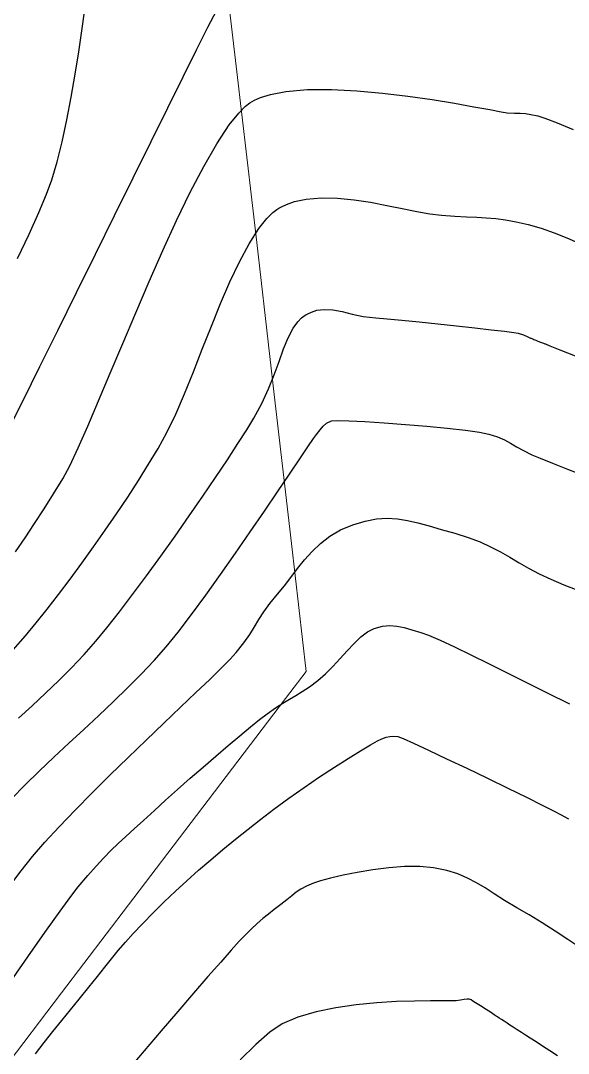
# Model space of a CAD drawing. Header units: millimetres. Extents: x 340454 to 342791, y 6993867 to 6995092.
# Drawn here: x 340669.5 to 340711.8, y 6994503.8 to 6994583.6 of the extents above; entities that cross this region are included whole.
import ezdxf

# ---------------------------------------------------------------- set-up
doc = ezdxf.new("R2010")
doc.units = ezdxf.units.MM
doc.header["$LTSCALE"] = 10
for name, color, linetype in [('T-HM-CURVA_INTERMEDIARIA', 45, 'Continuous'), ('T-HM-CURVA_MESTRA', 20, 'Continuous'), ('URB-Calçadas', 2, 'Continuous'), ('URB-Quadras', 3, 'Continuous')]:
    doc.layers.add(name, color=color, linetype=linetype)

msp = doc.modelspace()

# ---------------------------------------------------------------- linework, layer by layer
at = {"layer": 'T-HM-CURVA_INTERMEDIARIA', "color": 45, "linetype": 'Continuous', "lineweight": -3, "flags": 128}
for points, elevation in [([(340668.533, 6994551.842), (340669.728, 6994554.225), (340671.033, 6994556.844), (340672.42, 6994559.639), (340673.861, 6994562.553), (340675.329, 6994565.526), (340676.795, 6994568.499), (340678.231, 6994571.413), (340679.611, 6994574.209), (340680.905, 6994576.829), (340682.086, 6994579.213), (340683.126, 6994581.302), (340683.997, 6994583.038), (340684.672, 6994584.362)], 732), ([(340669.31, 6994565.2), (340670.192, 6994567.074), (340670.943, 6994568.74), (340671.54, 6994570.153), (340671.955, 6994571.265), (340672.365, 6994572.64), (340672.753, 6994574.202), (340673.116, 6994575.893), (340673.452, 6994577.655), (340673.757, 6994579.428), (340674.03, 6994581.155), (340674.268, 6994582.777), (340674.469, 6994584.235)], 733), ([(340669.138, 6994542.547), (340669.885, 6994543.634), (340670.625, 6994544.742), (340671.355, 6994545.87), (340672.076, 6994547.018), (340672.788, 6994548.185), (340673.331, 6994549.195), (340673.983, 6994550.571), (340674.73, 6994552.258), (340675.56, 6994554.2), (340676.46, 6994556.343), (340677.418, 6994558.63), (340678.421, 6994561.006), (340679.456, 6994563.417), (340680.511, 6994565.807), (340681.574, 6994568.12), (340682.631, 6994570.302), (340683.67, 6994572.297), (340684.679, 6994574.049), (340685.644, 6994575.505), (340686.377, 6994576.417), (340686.9, 6994576.937), (340687.234, 6994577.198), (340687.396, 6994577.301), (340687.601, 6994577.414), (340688.051, 6994577.614), (340688.822, 6994577.857), (340690.004, 6994578.084), (340691.684, 6994578.227), (340693.531, 6994578.238), (340695.48, 6994578.141), (340697.468, 6994577.961), (340699.43, 6994577.723), (340701.302, 6994577.451), (340703.022, 6994577.17), (340704.524, 6994576.904), (340705.746, 6994576.679), (340706.623, 6994576.518), (340707.091, 6994576.447), (340707.644, 6994576.415), (340708.086, 6994576.398), (340708.488, 6994576.372), (340708.921, 6994576.312), (340709.454, 6994576.196), (340709.995, 6994576.013), (340710.938, 6994575.65), (340712.176, 6994575.154)], 731), ([(340669.37, 6994529.697), (340670.421, 6994530.662), (340671.463, 6994531.632), (340672.486, 6994532.61), (340673.481, 6994533.601), (340674.436, 6994534.609), (340675.343, 6994535.638), (340676.207, 6994536.692), (340677.161, 6994537.909), (340678.184, 6994539.257), (340679.255, 6994540.704), (340680.353, 6994542.218), (340681.455, 6994543.766), (340682.542, 6994545.316), (340683.592, 6994546.837), (340684.584, 6994548.295), (340685.497, 6994549.659), (340686.309, 6994550.897), (340686.999, 6994551.975), (340687.547, 6994552.863), (340688.162, 6994553.994), (340688.671, 6994555.116), (340689.102, 6994556.207), (340689.48, 6994557.244), (340689.834, 6994558.205), (340690.19, 6994559.067), (340690.576, 6994559.807), (340690.925, 6994560.297), (340691.218, 6994560.597), (340691.433, 6994560.762), (340691.546, 6994560.834), (340691.694, 6994560.916), (340691.983, 6994561.052), (340692.405, 6994561.189), (340692.956, 6994561.265), (340693.645, 6994561.226), (340694.36, 6994561.088), (340695.128, 6994560.903), (340695.979, 6994560.723), (340696.939, 6994560.6), (340697.816, 6994560.527), (340698.961, 6994560.42), (340700.292, 6994560.288), (340701.727, 6994560.14), (340703.184, 6994559.986), (340704.582, 6994559.834), (340705.838, 6994559.694), (340706.872, 6994559.574), (340707.6, 6994559.483), (340707.942, 6994559.43), (340708.349, 6994559.292), (340708.682, 6994559.142), (340708.821, 6994559.071), (340708.873, 6994559.05), (340708.929, 6994559.028), (340708.99, 6994559.004), (340709.057, 6994558.977), (340709.131, 6994558.948), (340709.213, 6994558.916), (340709.304, 6994558.88), (340709.354, 6994558.86), (340709.407, 6994558.839), (340709.463, 6994558.817), (340709.523, 6994558.793), (340709.587, 6994558.768), (340709.655, 6994558.741), (340709.729, 6994558.712), (340709.808, 6994558.68), (340709.894, 6994558.647), (340709.987, 6994558.61), (340710.036, 6994558.59), (340710.087, 6994558.57), (340710.376, 6994558.456), (340711.16, 6994558.146), (340712.329, 6994557.684)], 729), ([(340668.836, 6994523.491), (340669.883, 6994524.554), (340670.978, 6994525.622), (340672.109, 6994526.695), (340673.26, 6994527.769), (340674.418, 6994528.844), (340675.571, 6994529.918), (340676.703, 6994530.989), (340677.802, 6994532.055), (340678.854, 6994533.115), (340679.845, 6994534.166), (340680.761, 6994535.207), (340681.693, 6994536.357), (340682.725, 6994537.704), (340683.826, 6994539.198), (340684.968, 6994540.791), (340686.123, 6994542.436), (340687.262, 6994544.082), (340688.356, 6994545.682), (340689.376, 6994547.188), (340690.294, 6994548.55), (340691.082, 6994549.72), (340691.71, 6994550.651), (340692.149, 6994551.292), (340692.372, 6994551.596), (340692.659, 6994551.951), (340692.891, 6994552.242), (340693.15, 6994552.475), (340693.518, 6994552.654), (340693.962, 6994552.688), (340694.862, 6994552.669), (340696.111, 6994552.607), (340697.603, 6994552.509), (340699.231, 6994552.384), (340700.887, 6994552.24), (340702.465, 6994552.086), (340703.858, 6994551.929), (340704.959, 6994551.778), (340705.662, 6994551.641), (340706.345, 6994551.422), (340706.884, 6994551.185), (340707.349, 6994550.93), (340707.809, 6994550.655), (340708.334, 6994550.36), (340708.994, 6994550.042), (340709.628, 6994549.777), (340710.574, 6994549.399), (340711.752, 6994548.937), (340713.081, 6994548.419)], 728), ([(340668.548, 6994516.545), (340669.581, 6994517.926), (340670.465, 6994519.039), (340671.411, 6994520.132), (340672.513, 6994521.329), (340673.739, 6994522.607), (340675.055, 6994523.938), (340676.431, 6994525.3), (340677.834, 6994526.667), (340679.232, 6994528.013), (340680.593, 6994529.315), (340681.884, 6994530.546), (340683.074, 6994531.682), (340684.131, 6994532.698), (340685.022, 6994533.569), (340685.715, 6994534.27), (340686.178, 6994534.776), (340686.766, 6994535.518), (340687.218, 6994536.166), (340687.588, 6994536.756), (340687.933, 6994537.327), (340688.308, 6994537.913), (340688.768, 6994538.553), (340689.369, 6994539.281), (340689.892, 6994539.912), (340690.401, 6994540.575), (340690.915, 6994541.252), (340691.453, 6994541.926), (340692.034, 6994542.579), (340692.678, 6994543.194), (340693.403, 6994543.754), (340694.229, 6994544.242), (340695.175, 6994544.64), (340696.135, 6994544.922), (340697.009, 6994545.083), (340697.825, 6994545.135), (340698.611, 6994545.094), (340699.394, 6994544.973), (340700.201, 6994544.788), (340701.061, 6994544.552), (340702, 6994544.279), (340703.047, 6994543.984), (340704.083, 6994543.665), (340704.994, 6994543.315), (340705.81, 6994542.939), (340706.562, 6994542.543), (340707.281, 6994542.131), (340707.998, 6994541.709), (340708.743, 6994541.281), (340709.548, 6994540.854), (340710.443, 6994540.433), (340711.446, 6994540.01), (340712.337, 6994539.663)], 727), ([(340669.004, 6994509.68), (340670.343, 6994511.622), (340671.549, 6994513.353), (340672.584, 6994514.814), (340673.41, 6994515.946), (340673.987, 6994516.69), (340674.719, 6994517.555), (340675.366, 6994518.285), (340675.955, 6994518.917), (340676.516, 6994519.485), (340677.075, 6994520.023), (340677.662, 6994520.567), (340678.304, 6994521.151), (340679.029, 6994521.811), (340679.866, 6994522.581), (340680.723, 6994523.366), (340681.651, 6994524.201), (340682.625, 6994525.064), (340683.618, 6994525.933), (340684.606, 6994526.785), (340685.562, 6994527.6), (340686.462, 6994528.355), (340687.278, 6994529.028), (340687.985, 6994529.597), (340688.558, 6994530.04), (340689.211, 6994530.507), (340689.773, 6994530.87), (340690.28, 6994531.17), (340690.767, 6994531.451), (340691.272, 6994531.755), (340691.828, 6994532.124), (340692.471, 6994532.601), (340693.07, 6994533.12), (340693.645, 6994533.7), (340694.201, 6994534.308), (340694.742, 6994534.912), (340695.271, 6994535.478), (340695.793, 6994535.975), (340696.312, 6994536.368), (340696.831, 6994536.626), (340697.474, 6994536.798), (340698.043, 6994536.852), (340698.581, 6994536.81), (340699.13, 6994536.694), (340699.733, 6994536.525), (340700.432, 6994536.326), (340701.019, 6994536.114), (340701.903, 6994535.731), (340703.017, 6994535.215), (340704.29, 6994534.603), (340705.654, 6994533.933), (340707.041, 6994533.243), (340708.38, 6994532.571), (340709.604, 6994531.955), (340710.643, 6994531.433), (340711.429, 6994531.043), (340711.892, 6994530.823)], 726), ([(340712.685, 6994511.997), (340711.772, 6994512.61), (340710.793, 6994513.255), (340709.783, 6994513.901), (340708.783, 6994514.517), (340707.83, 6994515.073), (340706.886, 6994515.628), (340706.086, 6994516.136), (340705.378, 6994516.596), (340704.709, 6994517.006), (340704.029, 6994517.367), (340703.286, 6994517.678), (340702.429, 6994517.937), (340701.406, 6994518.145), (340700.34, 6994518.246), (340699.171, 6994518.243), (340697.946, 6994518.155), (340696.714, 6994518.002), (340695.523, 6994517.804), (340694.422, 6994517.581), (340693.459, 6994517.354), (340692.682, 6994517.143), (340692.139, 6994516.968), (340691.6, 6994516.744), (340691.176, 6994516.517), (340690.816, 6994516.273), (340690.469, 6994515.999), (340690.084, 6994515.683), (340689.61, 6994515.313), (340689.11, 6994514.935), (340688.66, 6994514.585), (340688.232, 6994514.235), (340687.795, 6994513.855), (340687.322, 6994513.415), (340686.782, 6994512.885), (340686.404, 6994512.483), (340685.792, 6994511.801), (340684.98, 6994510.879), (340684, 6994509.755), (340682.886, 6994508.469), (340681.671, 6994507.059), (340680.389, 6994505.565), (340679.072, 6994504.024), (340677.754, 6994502.476)], 724), ([(340710.967, 6994503.634), (340710.371, 6994504.022), (340709.816, 6994504.382), (340709.312, 6994504.71), (340708.868, 6994504.998), (340708.496, 6994505.24), (340708.203, 6994505.43), (340707.855, 6994505.656), (340707.556, 6994505.85), (340707.3, 6994506.017), (340707.081, 6994506.159), (340706.841, 6994506.315), (340706.646, 6994506.442), (340706.473, 6994506.554), (340706.336, 6994506.643), (340706.228, 6994506.714), (340706.091, 6994506.802), (340705.867, 6994506.949), (340705.475, 6994507.206), (340705.031, 6994507.496), (340704.65, 6994507.743), (340704.448, 6994507.87), (340704.305, 6994507.958), (340704.154, 6994508.01), (340704.003, 6994508.008), (340703.769, 6994507.977), (340703.477, 6994507.93), (340703.151, 6994507.883), (340702.829, 6994507.878), (340702.147, 6994507.883), (340701.164, 6994507.886), (340699.941, 6994507.871), (340698.539, 6994507.825), (340697.017, 6994507.733), (340695.436, 6994507.582), (340693.857, 6994507.358), (340692.339, 6994507.045), (340690.944, 6994506.631), (340689.731, 6994506.1), (340688.781, 6994505.465), (340687.685, 6994504.525), (340686.473, 6994503.333)], 723)]:
    msp.add_lwpolyline(points, dxfattribs=dict(at, elevation=elevation))
at = {"layer": 'T-HM-CURVA_MESTRA', "color": 20, "linetype": 'Continuous', "lineweight": -3, "flags": 128}
for points, elevation in [([(340668.969, 6994534.976), (340669.926, 6994536.069), (340670.748, 6994537.064), (340671.601, 6994538.132), (340672.478, 6994539.263), (340673.37, 6994540.447), (340674.271, 6994541.672), (340675.172, 6994542.929), (340676.067, 6994544.206), (340676.947, 6994545.492), (340677.804, 6994546.778), (340678.632, 6994548.052), (340679.422, 6994549.305), (340680.167, 6994550.524), (340680.834, 6994551.747), (340681.506, 6994553.17), (340682.185, 6994554.749), (340682.87, 6994556.438), (340683.562, 6994558.191), (340684.263, 6994559.963), (340684.973, 6994561.708), (340685.693, 6994563.381), (340686.424, 6994564.936), (340687.167, 6994566.328), (340687.921, 6994567.511), (340688.535, 6994568.276), (340689, 6994568.729), (340689.314, 6994568.968), (340689.471, 6994569.068), (340689.66, 6994569.173), (340690.054, 6994569.359), (340690.68, 6994569.579), (340691.572, 6994569.772), (340692.758, 6994569.874), (340694.001, 6994569.848), (340695.272, 6994569.723), (340696.545, 6994569.528), (340697.794, 6994569.293), (340698.993, 6994569.045), (340700.113, 6994568.815), (340701.129, 6994568.632), (340702.015, 6994568.524), (340703.047, 6994568.457), (340703.941, 6994568.413), (340704.737, 6994568.377), (340705.477, 6994568.335), (340706.202, 6994568.273), (340706.953, 6994568.175), (340707.771, 6994568.026), (340708.698, 6994567.813), (340709.706, 6994567.52), (340710.713, 6994567.165), (340711.677, 6994566.778), (340712.56, 6994566.391)], 730), ([(340670.679, 6994503.807), (340671.362, 6994504.67), (340672.04, 6994505.518), (340672.715, 6994506.356), (340673.388, 6994507.186), (340674.061, 6994508.011), (340674.817, 6994508.946), (340675.462, 6994509.757), (340676.031, 6994510.476), (340676.557, 6994511.136), (340677.077, 6994511.769), (340677.625, 6994512.409), (340678.235, 6994513.088), (340678.943, 6994513.839), (340679.783, 6994514.694), (340680.622, 6994515.519), (340681.485, 6994516.341), (340682.372, 6994517.157), (340683.28, 6994517.969), (340684.208, 6994518.774), (340685.154, 6994519.572), (340686.116, 6994520.362), (340687.093, 6994521.143), (340688.083, 6994521.915), (340689.084, 6994522.677), (340690.235, 6994523.521), (340691.427, 6994524.358), (340692.616, 6994525.165), (340693.763, 6994525.921), (340694.825, 6994526.601), (340695.761, 6994527.184), (340696.53, 6994527.646), (340697.091, 6994527.966), (340697.401, 6994528.119), (340697.74, 6994528.236), (340698.023, 6994528.302), (340698.309, 6994528.317), (340698.658, 6994528.279), (340699.048, 6994528.132), (340699.866, 6994527.77), (340701.019, 6994527.236), (340702.415, 6994526.578), (340703.96, 6994525.84), (340705.564, 6994525.067), (340707.133, 6994524.305), (340708.574, 6994523.6), (340709.796, 6994522.996), (340710.706, 6994522.539), (340711.211, 6994522.276), (340711.806, 6994521.923)], 725)]:
    msp.add_lwpolyline(points, dxfattribs=dict(at, elevation=elevation))
at = {"layer": 'URB-Calçadas', "lineweight": 0}
msp.add_lwpolyline([(340705.589, 6994474.019, 0.200073), (340724.321, 6994581.895, 0.104086), (340723.462, 6994583.767), (340687.212, 6994632.672, 0.2535), (340684.622, 6994633.881, -1.535028), (340689.761, 6994647.707), (340731.354, 6994591.592, 0.366355), (340741.444, 6994589.735), (340781.614, 6994619.51, 0.463747), (340782.772, 6994629.704)], format="xyb", dxfattribs=at)
at = {"layer": 'URB-Quadras', "color": 252, "lineweight": 0}
for points in [[(340650.755, 6994687.153), (340636.848, 6994468.33), (340691.911, 6994452.675), (340696.507, 6994468.433), (340655.759, 6994486.201), (340663.462, 6994496.361), (340663.462, 6994496.361), (340672.709, 6994508.513), (340681.312, 6994519.819), (340689.983, 6994531.219), (340691.564, 6994533.298), (340690.432, 6994543.202), (340689.118, 6994554.699), (340687.778, 6994566.424), (340686.234, 6994579.6), (340684.511, 6994594.302), (340684.511, 6994594.302), (340684.119, 6994597.643), (340681.603, 6994615.434), (340679.087, 6994633.224, -0.644246), (340680.917, 6994651.458), (340676.695, 6994658.973), (340673.088, 6994665.393)], [(340815.241, 6994491.926, 0.038213), (340872.813, 6994444.815, 0.427498), (340879.9, 6994446.24), (340906.67, 6994488.537, 0.399537), (340905.329, 6994495.296, -0.090947), (340797.453, 6994605.491, 0.427165), (340790.332, 6994606.713), (340742.106, 6994571.002, 0.26508), (340740.108, 6994566.469, -0.172307), (340715.611, 6994465.576, -0.089172), (340715.611, 6994465.576, -2.016247), (340701.917, 6994473.704, 0.157194), (340704.27, 6994475.674, 0.197995), (340722.466, 6994581.029, 0.104869), (340721.604, 6994582.915), (340685.606, 6994631.482, 0.2535), (340684.742, 6994631.884, -0.18056), (340678.012, 6994633.945)]]:
    msp.add_lwpolyline(points, format="xyb", dxfattribs=at)

doc.saveas('drawing.dxf')
